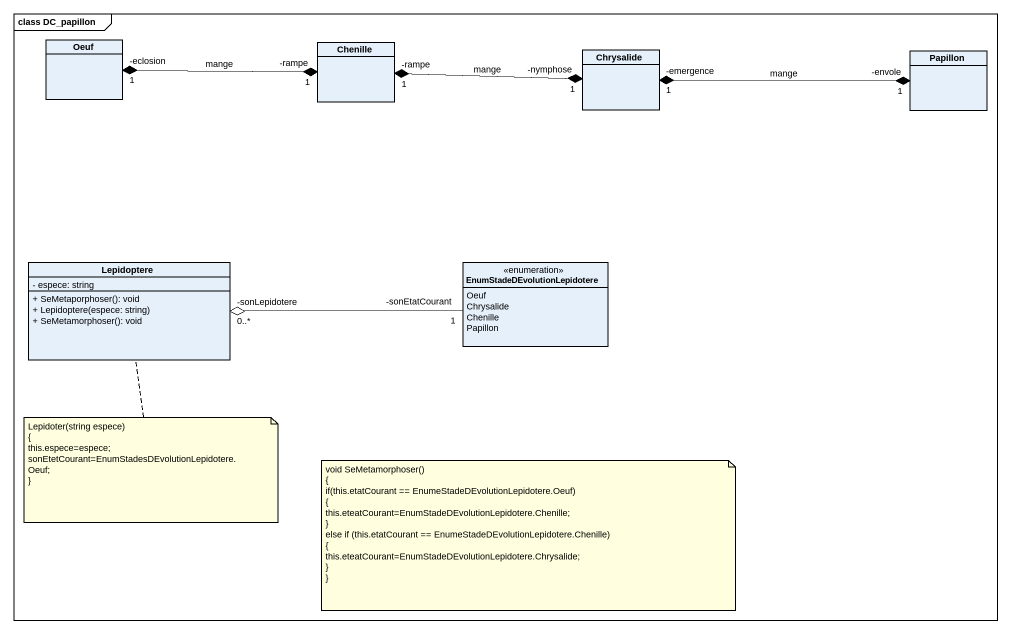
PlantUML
@startuml
mainframe class DC_papillon
hide circle
hide empty members
skinparam classAttributeIconSize 0
class Oeuf
class Chenille
class Chrysalide
class Papillon
class Lepidoptere {
  - espece: string
  + SeMetaporphoser(): void
  + Lepidoptere(espece: string)
  + SeMetamorphoser(): void
}
enum "EnumStadeDEvolutionLepidotere" as EnumStadeDEvolutionLepidoter {
  Oeuf
  Chrysalide
  Chenille
  Papillon
}
Oeuf "-eclosion\n1" *-right-* "-rampe\n1" Chenille : mange
Chenille "-rampe\n1" *-right-* "-nymphose\n1" Chrysalide : mange
Chrysalide "-emergence\n1" *-right-* "-envole\n1" Papillon : mange
EnumStadeDEvolutionLepidoter "-sonEtatCourant\n1" -left-o "-sonLepidotere\n0..*" Lepidoptere
note bottom of Lepidoptere
  Lepidoter(string espece)
  {
  this.espece=espece;
  sonEtetCourant=EnumStadesDEvolutionLepidotere.Oeuf;
  ~}
end note
note as N2
  void SeMetamorphoser()
  {
  if(this.etatCourant == EnumeStadeDEvolutionLepidotere.Oeuf)
  {
  this.eteatCourant=EnumStadeDEvolutionLepidotere.Chenille;
  ~}
  else if (this.etatCourant == EnumeStadeDEvolutionLepidotere.Chenille)
  {
  this.eteatCourant=EnumStadeDEvolutionLepidotere.Chrysalide;
  ~}
  ~}
end note
@enduml
